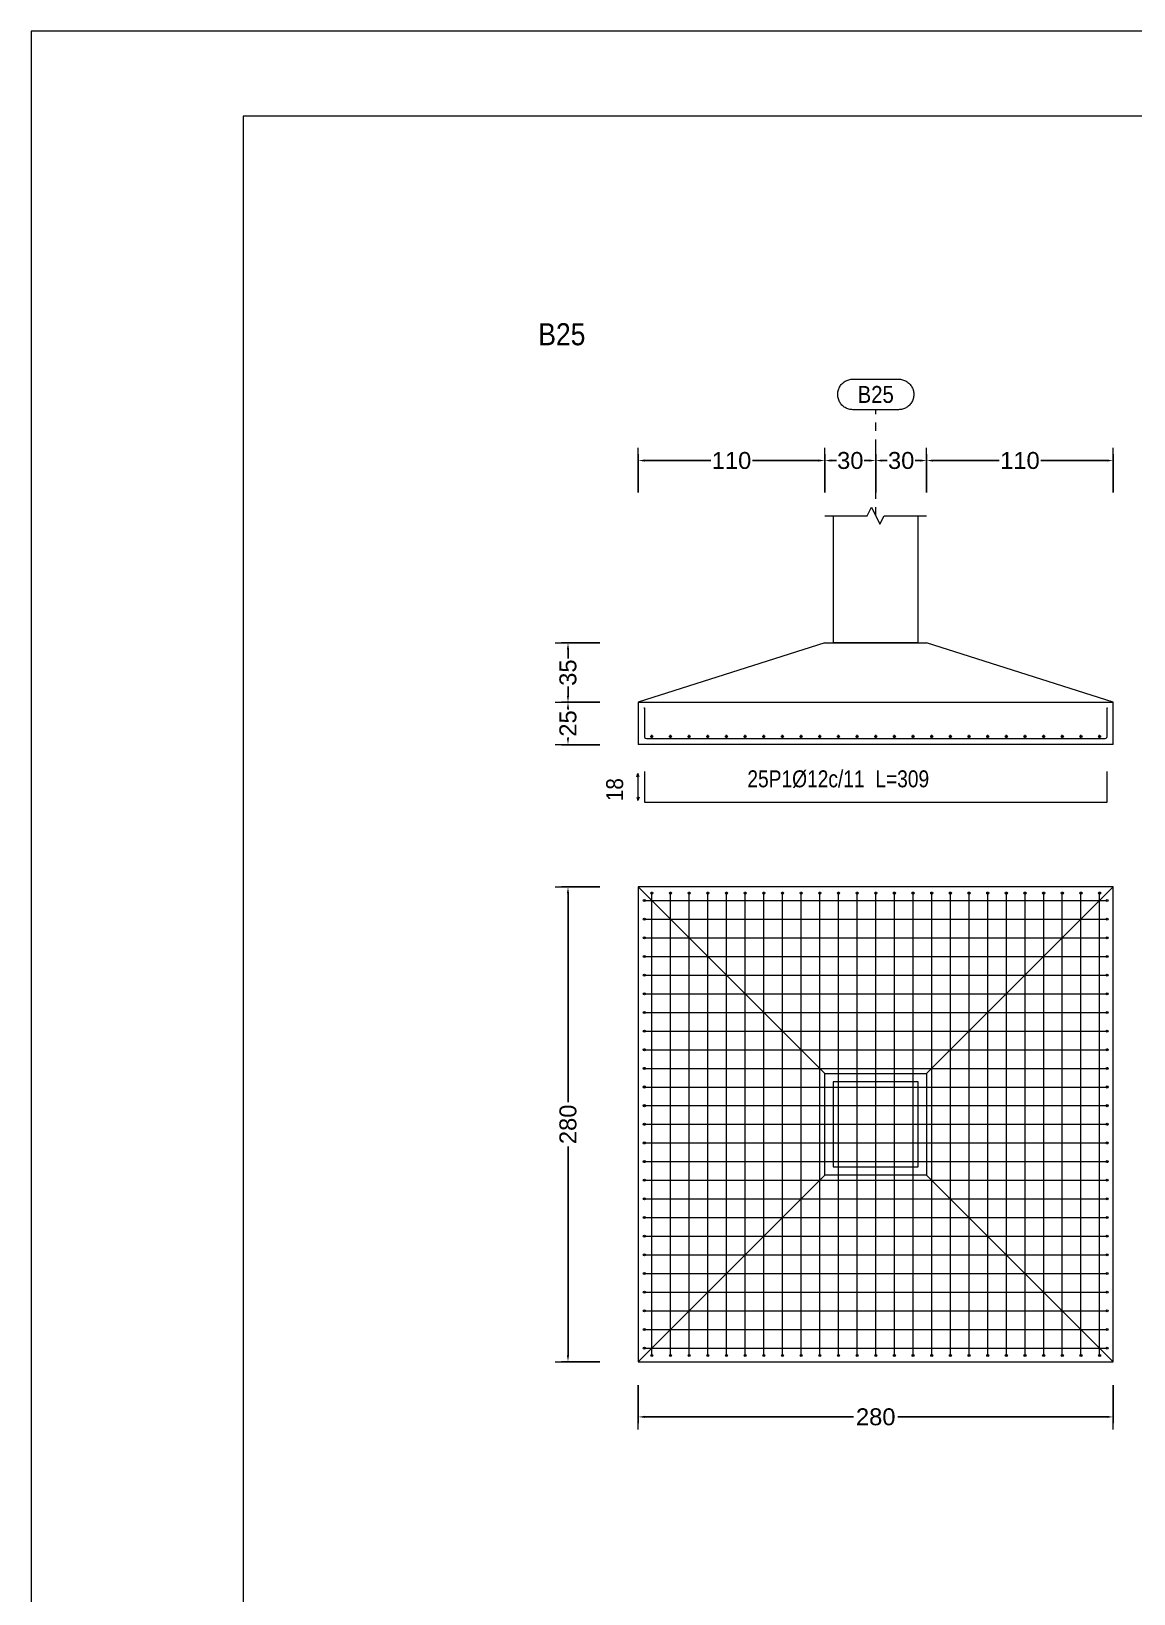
# Model space of a CAD drawing. Header units: millimetres. Extents: x 0 to 147, y 0 to 144.
# Drawn here: x 88.09 to 101.09, y 73.16 to 91.58 of the extents above; entities that cross this region are included whole.
import ezdxf
from ezdxf.enums import TextEntityAlignment as Align

# ---------------------------------------------------------------- set-up
doc = ezdxf.new("R2010")
doc.units = ezdxf.units.MM
doc.linetypes.add('CYPE_PUNTO', pattern=[0.075, 0, -0.075])
for name, color, linetype, lineweight in [('CIM_COTAS', 2, 'Continuous', 0), ('CIM_DIB_ARMADOS', 4, 'Continuous', 0), ('CIM_GEOMETRIA', 2, 'Continuous', 0), ('CIM_REFEREN', 2, 'Continuous', 0), ('CIM_TXT_ARMADOS', 3, 'Continuous', 0), ('RECUAD_LIMITES', 2, 'Continuous', 0), ('RECUAD_MARCO', 1, 'Continuous', 20)]:
    doc.layers.add(name, color=color, linetype=linetype, lineweight=lineweight)
doc.styles.add('CYPETXT_0.3_romans', font='arial.ttf', dxfattribs={"height": 0.2})
doc.styles.add('CYPETXT_romans', font='arial.ttf', dxfattribs={"height": 0.2})
doc.dimstyles.new('cype_arrow', dxfattribs={"dimtxt": 0.18, "dimasz": 0.075, "dimexe": 0.075, "dimexo": 0.075, "dimgap": 0, "dimtad": 0, "dimdec": 4, "dimzin": 0, "dimdsep": 46, "dimtxsty": 'CYPETXT_0.3_romans', "dimcen": 0.09, "dimadec": 0, "dimazin": 0, "dimtfac": 1, "dimtdec": 4, "dimtofl": 0, "dimtmove": 2, "dimatfit": 3, "dimfxl": 1, "dimtolj": 1, "dimtzin": 0, "dimarcsym": 0})

# ---------------------------------------------------------------- blocks, each defined once
blk = doc.blocks.new('*D213')
at = {"layer": 'CIM_COTAS', "color": 0, "lineweight": -2, "transparency": 16777216}
for p, q in [((95.251, 86.146), (95.251, 86.596)), ((95.326, 86.521), (96.105, 86.521)), ((97.376, 86.521), (96.597, 86.521)), ((97.451, 86.146), (97.451, 86.596))]:
    blk.add_line(p, q, dxfattribs=at)
at = {"layer": 'CIM_COTAS', "color": 0, "transparency": 16777216}
for points in [[(95.326, 86.534), (95.326, 86.509), (95.251, 86.521)], [(97.376, 86.534), (97.376, 86.509), (97.451, 86.521)]]:
    blk.add_solid(points, dxfattribs=at)
at = {"layer": 'Defpoints', "color": 0, "transparency": 16777216}
for p in [(97.451, 86.521), (95.251, 86.071), (97.451, 86.071)]:
    blk.add_point(p, dxfattribs=at)
at = {"layer": 'CIM_COTAS', "color": 0, "transparency": 16777216, "insert": (96.351, 86.521), "char_height": 0.2, "attachment_point": 5, "style": 'CYPETXT_0.3_romans'}
blk.add_mtext('\\A1;110', dxfattribs=at)
blk = doc.blocks.new('*D214')
at = {"layer": 'CIM_COTAS', "color": 0, "lineweight": -2, "transparency": 16777216}
for p, q in [((97.451, 86.146), (97.451, 86.596)), ((97.526, 86.521), (97.587, 86.521)), ((97.976, 86.521), (97.915, 86.521)), ((98.051, 86.146), (98.051, 86.596))]:
    blk.add_line(p, q, dxfattribs=at)
at = {"layer": 'CIM_COTAS', "color": 0, "transparency": 16777216}
for points in [[(97.526, 86.534), (97.526, 86.509), (97.451, 86.521)], [(97.976, 86.534), (97.976, 86.509), (98.051, 86.521)]]:
    blk.add_solid(points, dxfattribs=at)
at = {"layer": 'Defpoints', "color": 0, "transparency": 16777216}
for p in [(98.051, 86.521), (97.451, 86.071), (98.051, 86.071)]:
    blk.add_point(p, dxfattribs=at)
at = {"layer": 'CIM_COTAS', "color": 0, "transparency": 16777216, "insert": (97.751, 86.521), "char_height": 0.2, "attachment_point": 5, "style": 'CYPETXT_0.3_romans'}
blk.add_mtext('\\A1;30', dxfattribs=at)
blk = doc.blocks.new('*D215')
at = {"layer": 'CIM_COTAS', "color": 0, "lineweight": -2, "transparency": 16777216}
for p, q in [((98.051, 86.146), (98.051, 86.596)), ((98.126, 86.521), (98.187, 86.521)), ((98.576, 86.521), (98.515, 86.521)), ((98.651, 86.146), (98.651, 86.596))]:
    blk.add_line(p, q, dxfattribs=at)
at = {"layer": 'CIM_COTAS', "color": 0, "transparency": 16777216}
for points in [[(98.126, 86.534), (98.126, 86.509), (98.051, 86.521)], [(98.576, 86.534), (98.576, 86.509), (98.651, 86.521)]]:
    blk.add_solid(points, dxfattribs=at)
at = {"layer": 'Defpoints', "color": 0, "transparency": 16777216}
for p in [(98.651, 86.521), (98.051, 86.071), (98.651, 86.071)]:
    blk.add_point(p, dxfattribs=at)
at = {"layer": 'CIM_COTAS', "color": 0, "transparency": 16777216, "insert": (98.351, 86.521), "char_height": 0.2, "attachment_point": 5, "style": 'CYPETXT_0.3_romans'}
blk.add_mtext('\\A1;30', dxfattribs=at)
blk = doc.blocks.new('*D216')
at = {"layer": 'CIM_COTAS', "color": 0, "lineweight": -2, "transparency": 16777216}
for p, q in [((98.651, 86.146), (98.651, 86.596)), ((98.726, 86.521), (99.505, 86.521)), ((100.776, 86.521), (99.997, 86.521)), ((100.851, 86.146), (100.851, 86.596))]:
    blk.add_line(p, q, dxfattribs=at)
at = {"layer": 'CIM_COTAS', "color": 0, "transparency": 16777216}
for points in [[(98.726, 86.534), (98.726, 86.509), (98.651, 86.521)], [(100.776, 86.534), (100.776, 86.509), (100.851, 86.521)]]:
    blk.add_solid(points, dxfattribs=at)
at = {"layer": 'Defpoints', "color": 0, "transparency": 16777216}
for p in [(100.851, 86.521), (98.651, 86.071), (100.851, 86.071)]:
    blk.add_point(p, dxfattribs=at)
at = {"layer": 'CIM_COTAS', "color": 0, "transparency": 16777216, "insert": (99.751, 86.521), "char_height": 0.2, "attachment_point": 5, "style": 'CYPETXT_0.3_romans'}
blk.add_mtext('\\A1;110', dxfattribs=at)
blk = doc.blocks.new('*D217')
at = {"layer": 'CIM_COTAS', "color": 0, "lineweight": -2, "transparency": 16777216}
for p, q in [((94.798, 83.67), (94.348, 83.67)), ((94.423, 83.595), (94.423, 83.586)), ((94.798, 83.17), (94.348, 83.17)), ((94.423, 83.245), (94.423, 83.254))]:
    blk.add_line(p, q, dxfattribs=at)
at = {"layer": 'CIM_COTAS', "color": 0, "transparency": 16777216}
for points in [[(94.41, 83.595), (94.435, 83.595), (94.423, 83.67)], [(94.41, 83.245), (94.435, 83.245), (94.423, 83.17)]]:
    blk.add_solid(points, dxfattribs=at)
at = {"layer": 'Defpoints', "color": 0, "transparency": 16777216}
for p in [(94.423, 83.67), (94.873, 83.67), (94.873, 83.17)]:
    blk.add_point(p, dxfattribs=at)
at = {"layer": 'CIM_COTAS', "color": 0, "transparency": 16777216, "insert": (94.423, 83.42), "char_height": 0.2, "attachment_point": 5, "rotation": 90, "style": 'CYPETXT_0.3_romans'}
blk.add_mtext('\\A1;25', dxfattribs=at)
blk = doc.blocks.new('*D218')
at = {"layer": 'CIM_COTAS', "color": 0, "lineweight": -2, "transparency": 16777216}
for p, q in [((94.798, 84.37), (94.348, 84.37)), ((94.423, 84.295), (94.423, 84.185)), ((94.423, 83.745), (94.423, 83.856)), ((94.798, 83.67), (94.348, 83.67))]:
    blk.add_line(p, q, dxfattribs=at)
at = {"layer": 'CIM_COTAS', "color": 0, "transparency": 16777216}
for points in [[(94.41, 84.295), (94.435, 84.295), (94.423, 84.37)], [(94.41, 83.745), (94.435, 83.745), (94.423, 83.67)]]:
    blk.add_solid(points, dxfattribs=at)
at = {"layer": 'Defpoints', "color": 0, "transparency": 16777216}
for p in [(94.423, 84.37), (94.873, 84.37), (94.873, 83.67)]:
    blk.add_point(p, dxfattribs=at)
at = {"layer": 'CIM_COTAS', "color": 0, "transparency": 16777216, "insert": (94.423, 84.02), "char_height": 0.2, "attachment_point": 5, "rotation": 90, "style": 'CYPETXT_0.3_romans'}
blk.add_mtext('\\A1;35', dxfattribs=at)
blk = doc.blocks.new('*D224')
at = {"layer": 'CIM_COTAS', "color": 0, "lineweight": -2, "transparency": 16777216}
for p, q in [((95.251, 75.616), (95.251, 75.166)), ((100.851, 75.616), (100.851, 75.166)), ((95.326, 75.241), (97.789, 75.241)), ((100.776, 75.241), (98.313, 75.241))]:
    blk.add_line(p, q, dxfattribs=at)
at = {"layer": 'CIM_COTAS', "color": 0, "transparency": 16777216}
for points in [[(95.326, 75.254), (95.326, 75.229), (95.251, 75.241)], [(100.776, 75.254), (100.776, 75.229), (100.851, 75.241)]]:
    blk.add_solid(points, dxfattribs=at)
at = {"layer": 'Defpoints', "color": 0, "transparency": 16777216}
for p in [(95.251, 75.691), (100.851, 75.691), (100.851, 75.241)]:
    blk.add_point(p, dxfattribs=at)
at = {"layer": 'CIM_COTAS', "color": 0, "transparency": 16777216, "insert": (98.051, 75.241), "char_height": 0.2, "attachment_point": 5, "style": 'CYPETXT_0.3_romans'}
blk.add_mtext('\\A1;280', dxfattribs=at)
blk = doc.blocks.new('*D225')
at = {"layer": 'CIM_COTAS', "color": 0, "lineweight": -2, "transparency": 16777216}
for p, q in [((94.798, 81.492), (94.348, 81.492)), ((94.423, 81.417), (94.423, 78.954)), ((94.423, 75.967), (94.423, 78.43)), ((94.798, 75.892), (94.348, 75.892))]:
    blk.add_line(p, q, dxfattribs=at)
at = {"layer": 'CIM_COTAS', "color": 0, "transparency": 16777216}
for points in [[(94.41, 81.417), (94.435, 81.417), (94.423, 81.492)], [(94.41, 75.967), (94.435, 75.967), (94.423, 75.892)]]:
    blk.add_solid(points, dxfattribs=at)
at = {"layer": 'Defpoints', "color": 0, "transparency": 16777216}
for p in [(94.423, 81.492), (94.873, 81.492), (94.873, 75.892)]:
    blk.add_point(p, dxfattribs=at)
at = {"layer": 'CIM_COTAS', "color": 0, "transparency": 16777216, "insert": (94.423, 78.692), "char_height": 0.2, "attachment_point": 5, "rotation": 90, "style": 'CYPETXT_0.3_romans'}
blk.add_mtext('\\A1;280', dxfattribs=at)

msp = doc.modelspace()

# ---------------------------------------------------------------- hatches: boundary and pattern name
at = {"layer": 'CIM_DIB_ARMADOS'}
h = msp.add_hatch(color=256, dxfattribs=at)
edge = h.paths.add_edge_path(flags=0)
edge.add_arc((95.32294, 83.60226), 0.0016, 0, 360)
h = msp.add_hatch(color=256, dxfattribs=at)
edge = h.paths.add_edge_path(flags=0)
edge.add_arc((100.77894, 83.60226), 0.0016, 0, 360)
h = msp.add_hatch(color=256, dxfattribs=at)
edge = h.paths.add_edge_path(flags=0)
edge.add_arc((95.32294, 81.33226), 0.0016, 0, 360)
h = msp.add_hatch(color=256, dxfattribs=at)
edge = h.paths.add_edge_path(flags=0)
edge.add_arc((95.41094, 81.42026), 0.0016, 0, 360)
h = msp.add_hatch(color=256, dxfattribs=at)
edge = h.paths.add_edge_path(flags=0)
edge.add_arc((95.63094, 81.42026), 0.0016, 0, 360)
h = msp.add_hatch(color=256, dxfattribs=at)
edge = h.paths.add_edge_path(flags=0)
edge.add_arc((95.85094, 81.42026), 0.0016, 0, 360)
h = msp.add_hatch(color=256, dxfattribs=at)
edge = h.paths.add_edge_path(flags=0)
edge.add_arc((96.07094, 81.42026), 0.0016, 0, 360)
h = msp.add_hatch(color=256, dxfattribs=at)
edge = h.paths.add_edge_path(flags=0)
edge.add_arc((96.29094, 81.42026), 0.0016, 0, 360)
h = msp.add_hatch(color=256, dxfattribs=at)
edge = h.paths.add_edge_path(flags=0)
edge.add_arc((96.51094, 81.42026), 0.0016, 0, 360)
h = msp.add_hatch(color=256, dxfattribs=at)
edge = h.paths.add_edge_path(flags=0)
edge.add_arc((96.73094, 81.42026), 0.0016, 0, 360)
h = msp.add_hatch(color=256, dxfattribs=at)
edge = h.paths.add_edge_path(flags=0)
edge.add_arc((96.95094, 81.42026), 0.0016, 0, 360)
h = msp.add_hatch(color=256, dxfattribs=at)
edge = h.paths.add_edge_path(flags=0)
edge.add_arc((97.17094, 81.42026), 0.0016, 0, 360)
h = msp.add_hatch(color=256, dxfattribs=at)
edge = h.paths.add_edge_path(flags=0)
edge.add_arc((97.39094, 81.42026), 0.0016, 0, 360)
h = msp.add_hatch(color=256, dxfattribs=at)
edge = h.paths.add_edge_path(flags=0)
edge.add_arc((97.61094, 81.42026), 0.0016, 0, 360)
h = msp.add_hatch(color=256, dxfattribs=at)
edge = h.paths.add_edge_path(flags=0)
edge.add_arc((97.83094, 81.42026), 0.0016, 0, 360)
h = msp.add_hatch(color=256, dxfattribs=at)
edge = h.paths.add_edge_path(flags=0)
edge.add_arc((98.05094, 81.42026), 0.0016, 0, 360)
h = msp.add_hatch(color=256, dxfattribs=at)
edge = h.paths.add_edge_path(flags=0)
edge.add_arc((98.27094, 81.42026), 0.0016, 0, 360)
h = msp.add_hatch(color=256, dxfattribs=at)
edge = h.paths.add_edge_path(flags=0)
edge.add_arc((98.49094, 81.42026), 0.0016, 0, 360)
h = msp.add_hatch(color=256, dxfattribs=at)
edge = h.paths.add_edge_path(flags=0)
edge.add_arc((98.71094, 81.42026), 0.0016, 0, 360)
h = msp.add_hatch(color=256, dxfattribs=at)
edge = h.paths.add_edge_path(flags=0)
edge.add_arc((98.93094, 81.42026), 0.0016, 0, 360)
h = msp.add_hatch(color=256, dxfattribs=at)
edge = h.paths.add_edge_path(flags=0)
edge.add_arc((99.15094, 81.42026), 0.0016, 0, 360)
h = msp.add_hatch(color=256, dxfattribs=at)
edge = h.paths.add_edge_path(flags=0)
edge.add_arc((99.37094, 81.42026), 0.0016, 0, 360)
h = msp.add_hatch(color=256, dxfattribs=at)
edge = h.paths.add_edge_path(flags=0)
edge.add_arc((99.59094, 81.42026), 0.0016, 0, 360)
h = msp.add_hatch(color=256, dxfattribs=at)
edge = h.paths.add_edge_path(flags=0)
edge.add_arc((99.81094, 81.42026), 0.0016, 0, 360)
h = msp.add_hatch(color=256, dxfattribs=at)
edge = h.paths.add_edge_path(flags=0)
edge.add_arc((100.03094, 81.42026), 0.0016, 0, 360)
h = msp.add_hatch(color=256, dxfattribs=at)
edge = h.paths.add_edge_path(flags=0)
edge.add_arc((100.25094, 81.42026), 0.0016, 0, 360)
h = msp.add_hatch(color=256, dxfattribs=at)
edge = h.paths.add_edge_path(flags=0)
edge.add_arc((100.47094, 81.42026), 0.0016, 0, 360)
h = msp.add_hatch(color=256, dxfattribs=at)
edge = h.paths.add_edge_path(flags=0)
edge.add_arc((100.69094, 81.42026), 0.0016, 0, 360)
h = msp.add_hatch(color=256, dxfattribs=at)
edge = h.paths.add_edge_path(flags=0)
edge.add_arc((100.77894, 81.33226), 0.0016, 0, 360)
h = msp.add_hatch(color=256, dxfattribs=at)
edge = h.paths.add_edge_path(flags=0)
edge.add_arc((95.32294, 81.11226), 0.0016, 0, 360)
h = msp.add_hatch(color=256, dxfattribs=at)
edge = h.paths.add_edge_path(flags=0)
edge.add_arc((100.77894, 81.11226), 0.0016, 0, 360)
h = msp.add_hatch(color=256, dxfattribs=at)
edge = h.paths.add_edge_path(flags=0)
edge.add_arc((95.32294, 80.89226), 0.0016, 0, 360)
h = msp.add_hatch(color=256, dxfattribs=at)
edge = h.paths.add_edge_path(flags=0)
edge.add_arc((100.77894, 80.89226), 0.0016, 0, 360)
h = msp.add_hatch(color=256, dxfattribs=at)
edge = h.paths.add_edge_path(flags=0)
edge.add_arc((95.32294, 80.67226), 0.0016, 0, 360)
h = msp.add_hatch(color=256, dxfattribs=at)
edge = h.paths.add_edge_path(flags=0)
edge.add_arc((100.77894, 80.67226), 0.0016, 0, 360)
h = msp.add_hatch(color=256, dxfattribs=at)
edge = h.paths.add_edge_path(flags=0)
edge.add_arc((95.32294, 80.45226), 0.0016, 0, 360)
h = msp.add_hatch(color=256, dxfattribs=at)
edge = h.paths.add_edge_path(flags=0)
edge.add_arc((100.77894, 80.45226), 0.0016, 0, 360)
h = msp.add_hatch(color=256, dxfattribs=at)
edge = h.paths.add_edge_path(flags=0)
edge.add_arc((95.32294, 80.23226), 0.0016, 0, 360)
h = msp.add_hatch(color=256, dxfattribs=at)
edge = h.paths.add_edge_path(flags=0)
edge.add_arc((100.77894, 80.23226), 0.0016, 0, 360)
h = msp.add_hatch(color=256, dxfattribs=at)
edge = h.paths.add_edge_path(flags=0)
edge.add_arc((95.32294, 80.01226), 0.0016, 0, 360)
h = msp.add_hatch(color=256, dxfattribs=at)
edge = h.paths.add_edge_path(flags=0)
edge.add_arc((100.77894, 80.01226), 0.0016, 0, 360)
h = msp.add_hatch(color=256, dxfattribs=at)
edge = h.paths.add_edge_path(flags=0)
edge.add_arc((95.32294, 79.79226), 0.0016, 0, 360)
h = msp.add_hatch(color=256, dxfattribs=at)
edge = h.paths.add_edge_path(flags=0)
edge.add_arc((100.77894, 79.79226), 0.0016, 0, 360)
h = msp.add_hatch(color=256, dxfattribs=at)
edge = h.paths.add_edge_path(flags=0)
edge.add_arc((95.32294, 79.57226), 0.0016, 0, 360)
h = msp.add_hatch(color=256, dxfattribs=at)
edge = h.paths.add_edge_path(flags=0)
edge.add_arc((100.77894, 79.57226), 0.0016, 0, 360)
h = msp.add_hatch(color=256, dxfattribs=at)
edge = h.paths.add_edge_path(flags=0)
edge.add_arc((95.32294, 79.35226), 0.0016, 0, 360)
h = msp.add_hatch(color=256, dxfattribs=at)
edge = h.paths.add_edge_path(flags=0)
edge.add_arc((100.77894, 79.35226), 0.0016, 0, 360)
h = msp.add_hatch(color=256, dxfattribs=at)
edge = h.paths.add_edge_path(flags=0)
edge.add_arc((95.32294, 79.13226), 0.0016, 0, 360)
h = msp.add_hatch(color=256, dxfattribs=at)
edge = h.paths.add_edge_path(flags=0)
edge.add_arc((100.77894, 79.13226), 0.0016, 0, 360)
h = msp.add_hatch(color=256, dxfattribs=at)
edge = h.paths.add_edge_path(flags=0)
edge.add_arc((95.32294, 78.91226), 0.0016, 0, 360)
h = msp.add_hatch(color=256, dxfattribs=at)
edge = h.paths.add_edge_path(flags=0)
edge.add_arc((100.77894, 78.91226), 0.0016, 0, 360)
h = msp.add_hatch(color=256, dxfattribs=at)
edge = h.paths.add_edge_path(flags=0)
edge.add_arc((95.32294, 78.69226), 0.0016, 0, 360)
h = msp.add_hatch(color=256, dxfattribs=at)
edge = h.paths.add_edge_path(flags=0)
edge.add_arc((100.77894, 78.69226), 0.0016, 0, 360)
h = msp.add_hatch(color=256, dxfattribs=at)
edge = h.paths.add_edge_path(flags=0)
edge.add_arc((95.32294, 78.47226), 0.0016, 0, 360)
h = msp.add_hatch(color=256, dxfattribs=at)
edge = h.paths.add_edge_path(flags=0)
edge.add_arc((100.77894, 78.47226), 0.0016, 0, 360)
h = msp.add_hatch(color=256, dxfattribs=at)
edge = h.paths.add_edge_path(flags=0)
edge.add_arc((95.32294, 78.25226), 0.0016, 0, 360)
h = msp.add_hatch(color=256, dxfattribs=at)
edge = h.paths.add_edge_path(flags=0)
edge.add_arc((100.77894, 78.25226), 0.0016, 0, 360)
h = msp.add_hatch(color=256, dxfattribs=at)
edge = h.paths.add_edge_path(flags=0)
edge.add_arc((95.32294, 78.03226), 0.0016, 0, 360)
h = msp.add_hatch(color=256, dxfattribs=at)
edge = h.paths.add_edge_path(flags=0)
edge.add_arc((100.77894, 78.03226), 0.0016, 0, 360)
h = msp.add_hatch(color=256, dxfattribs=at)
edge = h.paths.add_edge_path(flags=0)
edge.add_arc((95.32294, 77.81226), 0.0016, 0, 360)
h = msp.add_hatch(color=256, dxfattribs=at)
edge = h.paths.add_edge_path(flags=0)
edge.add_arc((100.77894, 77.81226), 0.0016, 0, 360)
h = msp.add_hatch(color=256, dxfattribs=at)
edge = h.paths.add_edge_path(flags=0)
edge.add_arc((95.32294, 77.59226), 0.0016, 0, 360)
h = msp.add_hatch(color=256, dxfattribs=at)
edge = h.paths.add_edge_path(flags=0)
edge.add_arc((100.77894, 77.59226), 0.0016, 0, 360)
h = msp.add_hatch(color=256, dxfattribs=at)
edge = h.paths.add_edge_path(flags=0)
edge.add_arc((95.32294, 77.37226), 0.0016, 0, 360)
h = msp.add_hatch(color=256, dxfattribs=at)
edge = h.paths.add_edge_path(flags=0)
edge.add_arc((100.77894, 77.37226), 0.0016, 0, 360)
h = msp.add_hatch(color=256, dxfattribs=at)
edge = h.paths.add_edge_path(flags=0)
edge.add_arc((95.32294, 77.15226), 0.0016, 0, 360)
h = msp.add_hatch(color=256, dxfattribs=at)
edge = h.paths.add_edge_path(flags=0)
edge.add_arc((100.77894, 77.15226), 0.0016, 0, 360)
h = msp.add_hatch(color=256, dxfattribs=at)
edge = h.paths.add_edge_path(flags=0)
edge.add_arc((95.32294, 76.93226), 0.0016, 0, 360)
h = msp.add_hatch(color=256, dxfattribs=at)
edge = h.paths.add_edge_path(flags=0)
edge.add_arc((100.77894, 76.93226), 0.0016, 0, 360)
h = msp.add_hatch(color=256, dxfattribs=at)
edge = h.paths.add_edge_path(flags=0)
edge.add_arc((95.32294, 76.71226), 0.0016, 0, 360)
h = msp.add_hatch(color=256, dxfattribs=at)
edge = h.paths.add_edge_path(flags=0)
edge.add_arc((100.77894, 76.71226), 0.0016, 0, 360)
h = msp.add_hatch(color=256, dxfattribs=at)
edge = h.paths.add_edge_path(flags=0)
edge.add_arc((95.32294, 76.49226), 0.0016, 0, 360)
h = msp.add_hatch(color=256, dxfattribs=at)
edge = h.paths.add_edge_path(flags=0)
edge.add_arc((100.77894, 76.49226), 0.0016, 0, 360)
h = msp.add_hatch(color=256, dxfattribs=at)
edge = h.paths.add_edge_path(flags=0)
edge.add_arc((95.32294, 76.27226), 0.0016, 0, 360)
h = msp.add_hatch(color=256, dxfattribs=at)
edge = h.paths.add_edge_path(flags=0)
edge.add_arc((100.77894, 76.27226), 0.0016, 0, 360)
h = msp.add_hatch(color=256, dxfattribs=at)
edge = h.paths.add_edge_path(flags=0)
edge.add_arc((95.32294, 76.05226), 0.0016, 0, 360)
h = msp.add_hatch(color=256, dxfattribs=at)
edge = h.paths.add_edge_path(flags=0)
edge.add_arc((95.41094, 75.96426), 0.0016, 0, 360)
h = msp.add_hatch(color=256, dxfattribs=at)
edge = h.paths.add_edge_path(flags=0)
edge.add_arc((95.63094, 75.96426), 0.0016, 0, 360)
h = msp.add_hatch(color=256, dxfattribs=at)
edge = h.paths.add_edge_path(flags=0)
edge.add_arc((95.85094, 75.96426), 0.0016, 0, 360)
h = msp.add_hatch(color=256, dxfattribs=at)
edge = h.paths.add_edge_path(flags=0)
edge.add_arc((96.07094, 75.96426), 0.0016, 0, 360)
h = msp.add_hatch(color=256, dxfattribs=at)
edge = h.paths.add_edge_path(flags=0)
edge.add_arc((96.29094, 75.96426), 0.0016, 0, 360)
h = msp.add_hatch(color=256, dxfattribs=at)
edge = h.paths.add_edge_path(flags=0)
edge.add_arc((96.51094, 75.96426), 0.0016, 0, 360)
h = msp.add_hatch(color=256, dxfattribs=at)
edge = h.paths.add_edge_path(flags=0)
edge.add_arc((96.73094, 75.96426), 0.0016, 0, 360)
h = msp.add_hatch(color=256, dxfattribs=at)
edge = h.paths.add_edge_path(flags=0)
edge.add_arc((96.95094, 75.96426), 0.0016, 0, 360)
h = msp.add_hatch(color=256, dxfattribs=at)
edge = h.paths.add_edge_path(flags=0)
edge.add_arc((97.17094, 75.96426), 0.0016, 0, 360)
h = msp.add_hatch(color=256, dxfattribs=at)
edge = h.paths.add_edge_path(flags=0)
edge.add_arc((97.39094, 75.96426), 0.0016, 0, 360)
h = msp.add_hatch(color=256, dxfattribs=at)
edge = h.paths.add_edge_path(flags=0)
edge.add_arc((97.61094, 75.96426), 0.0016, 0, 360)
h = msp.add_hatch(color=256, dxfattribs=at)
edge = h.paths.add_edge_path(flags=0)
edge.add_arc((97.83094, 75.96426), 0.0016, 0, 360)
h = msp.add_hatch(color=256, dxfattribs=at)
edge = h.paths.add_edge_path(flags=0)
edge.add_arc((98.05094, 75.96426), 0.0016, 0, 360)
h = msp.add_hatch(color=256, dxfattribs=at)
edge = h.paths.add_edge_path(flags=0)
edge.add_arc((98.27094, 75.96426), 0.0016, 0, 360)
h = msp.add_hatch(color=256, dxfattribs=at)
edge = h.paths.add_edge_path(flags=0)
edge.add_arc((98.49094, 75.96426), 0.0016, 0, 360)
h = msp.add_hatch(color=256, dxfattribs=at)
edge = h.paths.add_edge_path(flags=0)
edge.add_arc((98.71094, 75.96426), 0.0016, 0, 360)
h = msp.add_hatch(color=256, dxfattribs=at)
edge = h.paths.add_edge_path(flags=0)
edge.add_arc((98.93094, 75.96426), 0.0016, 0, 360)
h = msp.add_hatch(color=256, dxfattribs=at)
edge = h.paths.add_edge_path(flags=0)
edge.add_arc((99.15094, 75.96426), 0.0016, 0, 360)
h = msp.add_hatch(color=256, dxfattribs=at)
edge = h.paths.add_edge_path(flags=0)
edge.add_arc((99.37094, 75.96426), 0.0016, 0, 360)
h = msp.add_hatch(color=256, dxfattribs=at)
edge = h.paths.add_edge_path(flags=0)
edge.add_arc((99.59094, 75.96426), 0.0016, 0, 360)
h = msp.add_hatch(color=256, dxfattribs=at)
edge = h.paths.add_edge_path(flags=0)
edge.add_arc((99.81094, 75.96426), 0.0016, 0, 360)
h = msp.add_hatch(color=256, dxfattribs=at)
edge = h.paths.add_edge_path(flags=0)
edge.add_arc((100.03094, 75.96426), 0.0016, 0, 360)
h = msp.add_hatch(color=256, dxfattribs=at)
edge = h.paths.add_edge_path(flags=0)
edge.add_arc((100.25094, 75.96426), 0.0016, 0, 360)
h = msp.add_hatch(color=256, dxfattribs=at)
edge = h.paths.add_edge_path(flags=0)
edge.add_arc((100.47094, 75.96426), 0.0016, 0, 360)
h = msp.add_hatch(color=256, dxfattribs=at)
edge = h.paths.add_edge_path(flags=0)
edge.add_arc((100.69094, 75.96426), 0.0016, 0, 360)
h = msp.add_hatch(color=256, dxfattribs=at)
edge = h.paths.add_edge_path(flags=0)
edge.add_arc((100.77894, 76.05226), 0.0016, 0, 360)

# ---------------------------------------------------------------- linework, layer by layer
at = {"layer": 'CIM_COTAS', "linetype": 'CYPE_PUNTO'}
msp.add_line((98.05094, 85.87026), (98.05094, 87.12126), dxfattribs=at)
at = {"layer": 'CIM_COTAS'}
for p, q in [((95.25094, 86.37126), (95.25094, 86.67126)), ((97.45094, 86.37126), (97.45094, 86.67126)), ((97.45094, 86.37126), (97.45094, 86.67126)), ((98.05094, 86.37126), (98.05094, 86.67126)), ((98.05094, 86.37126), (98.05094, 86.67126)), ((98.65094, 86.37126), (98.65094, 86.67126)), ((98.65094, 86.37126), (98.65094, 86.67126)), ((100.85094, 86.37126), (100.85094, 86.67126)), ((94.27294, 84.37026), (94.57294, 84.37026)), ((94.27294, 83.67026), (94.57294, 83.67026)), ((94.27294, 83.67026), (94.57294, 83.67026)), ((94.27294, 83.17026), (94.57294, 83.17026)), ((94.27294, 81.49226), (94.57294, 81.49226)), ((94.27294, 75.89226), (94.57294, 75.89226)), ((95.25094, 75.09126), (95.25094, 75.39126)), ((100.85094, 75.09126), (100.85094, 75.39126))]:
    msp.add_line(p, q, dxfattribs=at)
msp.add_lwpolyline([(98.31944, 87.48126), (98.33146, 87.48085), (98.34343, 87.47965), (98.35529, 87.47765), (98.367, 87.47486), (98.37848, 87.4713), (98.38971, 87.46697), (98.40062, 87.46191), (98.41117, 87.45613), (98.42131, 87.44966), (98.43099, 87.44252), (98.44018, 87.43475), (98.44883, 87.42639), (98.4569, 87.41747), (98.46435, 87.40803), (98.47116, 87.39811), (98.47729, 87.38776), (98.48272, 87.37702), (98.48741, 87.36595), (98.49136, 87.35459), (98.49454, 87.34298), (98.49693, 87.3312), (98.49854, 87.31927), (98.49934, 87.30727), (98.49934, 87.29524), (98.49854, 87.28324), (98.49693, 87.27132), (98.49454, 87.25953), (98.49136, 87.24793), (98.48741, 87.23656), (98.48272, 87.22549), (98.47729, 87.21475), (98.47116, 87.2044), (98.46435, 87.19448), (98.4569, 87.18504), (98.44883, 87.17612), (98.44018, 87.16776), (98.43099, 87.15999), (98.42131, 87.15286), (98.41117, 87.14638), (98.40062, 87.1406), (98.38971, 87.13554), (98.37848, 87.13122), (98.367, 87.12765), (98.35529, 87.12486), (98.34343, 87.12286), (98.33146, 87.12166), (98.31944, 87.12126), (97.78244, 87.12126), (97.77042, 87.12166), (97.75845, 87.12286), (97.74659, 87.12486), (97.73488, 87.12765), (97.7234, 87.13122), (97.71217, 87.13554), (97.70126, 87.1406), (97.69071, 87.14638), (97.68057, 87.15286), (97.67089, 87.15999), (97.6617, 87.16776), (97.65305, 87.17612), (97.64498, 87.18504), (97.63753, 87.19448), (97.63072, 87.2044), (97.62459, 87.21475), (97.61916, 87.22549), (97.61447, 87.23656), (97.61052, 87.24793), (97.60734, 87.25953), (97.60495, 87.27132), (97.60334, 87.28324), (97.60254, 87.29524), (97.60254, 87.30727), (97.60334, 87.31927), (97.60495, 87.3312), (97.60734, 87.34298), (97.61052, 87.35459), (97.61447, 87.36595), (97.61916, 87.37702), (97.62459, 87.38776), (97.63072, 87.39811), (97.63753, 87.40803), (97.64498, 87.41747), (97.65305, 87.42639), (97.6617, 87.43475), (97.67089, 87.44252), (97.68057, 87.44966), (97.69071, 87.45613), (97.70126, 87.46191), (97.71217, 87.46697), (97.7234, 87.4713), (97.73488, 87.47486), (97.74659, 87.47765), (97.75845, 87.47965), (97.77042, 87.48085), (97.78244, 87.48126), (98.31944, 87.48126)], close=True, dxfattribs=at)
at = {"layer": 'CIM_DIB_ARMADOS'}
for p, q in [((95.39294, 83.26626), (95.42894, 83.26626)), ((95.41094, 83.24826), (95.41094, 83.28426)), ((95.61294, 83.26626), (95.64894, 83.26626)), ((95.63094, 83.24826), (95.63094, 83.28426)), ((95.83294, 83.26626), (95.86894, 83.26626)), ((95.85094, 83.24826), (95.85094, 83.28426)), ((96.05294, 83.26626), (96.08894, 83.26626)), ((96.07094, 83.24826), (96.07094, 83.28426)), ((96.27294, 83.26626), (96.30894, 83.26626)), ((96.29094, 83.24826), (96.29094, 83.28426)), ((96.49294, 83.26626), (96.52894, 83.26626)), ((96.51094, 83.24826), (96.51094, 83.28426)), ((96.71294, 83.26626), (96.74894, 83.26626)), ((96.73094, 83.24826), (96.73094, 83.28426)), ((96.93294, 83.26626), (96.96894, 83.26626)), ((96.95094, 83.24826), (96.95094, 83.28426)), ((97.15294, 83.26626), (97.18894, 83.26626)), ((97.17094, 83.24826), (97.17094, 83.28426)), ((97.37294, 83.26626), (97.40894, 83.26626)), ((97.39094, 83.24826), (97.39094, 83.28426)), ((97.59294, 83.26626), (97.62894, 83.26626)), ((97.61094, 83.24826), (97.61094, 83.28426)), ((97.81294, 83.26626), (97.84894, 83.26626)), ((97.83094, 83.24826), (97.83094, 83.28426)), ((98.03294, 83.26626), (98.06894, 83.26626)), ((98.05094, 83.24826), (98.05094, 83.28426)), ((98.25294, 83.26626), (98.28894, 83.26626)), ((98.27094, 83.24826), (98.27094, 83.28426)), ((98.47294, 83.26626), (98.50894, 83.26626)), ((98.49094, 83.24826), (98.49094, 83.28426)), ((98.69294, 83.26626), (98.72894, 83.26626)), ((98.71094, 83.24826), (98.71094, 83.28426)), ((98.91294, 83.26626), (98.94894, 83.26626)), ((98.93094, 83.24826), (98.93094, 83.28426)), ((99.13294, 83.26626), (99.16894, 83.26626)), ((99.15094, 83.24826), (99.15094, 83.28426)), ((99.35294, 83.26626), (99.38894, 83.26626)), ((99.37094, 83.24826), (99.37094, 83.28426)), ((99.57294, 83.26626), (99.60894, 83.26626)), ((99.59094, 83.24826), (99.59094, 83.28426)), ((99.79294, 83.26626), (99.82894, 83.26626)), ((99.81094, 83.24826), (99.81094, 83.28426)), ((100.01294, 83.26626), (100.04894, 83.26626)), ((100.03094, 83.24826), (100.03094, 83.28426)), ((100.23294, 83.26626), (100.26894, 83.26626)), ((100.25094, 83.24826), (100.25094, 83.28426)), ((100.45294, 83.26626), (100.48894, 83.26626)), ((100.47094, 83.24826), (100.47094, 83.28426)), ((100.67294, 83.26626), (100.70894, 83.26626)), ((100.69094, 83.24826), (100.69094, 83.28426))]:
    msp.add_line(p, q, dxfattribs=at)
for points in [[(95.32294, 83.60226), (95.32294, 83.26626), (95.32616, 83.25426), (95.33494, 83.24547), (95.34694, 83.24226), (100.75494, 83.24226), (100.76694, 83.24547), (100.77572, 83.25426), (100.77894, 83.26626), (100.77894, 83.60226)], [(95.32294, 82.85226), (95.32294, 82.49226), (100.77894, 82.49226), (100.77894, 82.85226)], [(95.32294, 81.33226), (95.32616, 81.33226), (95.33494, 81.33226), (95.34694, 81.33226), (100.75494, 81.33226), (100.76694, 81.33226), (100.77572, 81.33226), (100.77894, 81.33226)], [(95.41094, 75.96426), (95.41094, 75.96747), (95.41094, 75.97626), (95.41094, 75.98826), (95.41094, 81.39626), (95.41094, 81.40826), (95.41094, 81.41704), (95.41094, 81.42026)], [(95.63094, 75.96426), (95.63094, 75.96747), (95.63094, 75.97626), (95.63094, 75.98826), (95.63094, 81.39626), (95.63094, 81.40826), (95.63094, 81.41704), (95.63094, 81.42026)], [(95.85094, 75.96426), (95.85094, 75.96747), (95.85094, 75.97626), (95.85094, 75.98826), (95.85094, 81.39626), (95.85094, 81.40826), (95.85094, 81.41704), (95.85094, 81.42026)], [(96.07094, 75.96426), (96.07094, 75.96747), (96.07094, 75.97626), (96.07094, 75.98826), (96.07094, 81.39626), (96.07094, 81.40826), (96.07094, 81.41704), (96.07094, 81.42026)], [(96.29094, 75.96426), (96.29094, 75.96747), (96.29094, 75.97626), (96.29094, 75.98826), (96.29094, 81.39626), (96.29094, 81.40826), (96.29094, 81.41704), (96.29094, 81.42026)], [(96.51094, 75.96426), (96.51094, 75.96747), (96.51094, 75.97626), (96.51094, 75.98826), (96.51094, 81.39626), (96.51094, 81.40826), (96.51094, 81.41704), (96.51094, 81.42026)], [(96.73094, 75.96426), (96.73094, 75.96747), (96.73094, 75.97626), (96.73094, 75.98826), (96.73094, 81.39626), (96.73094, 81.40826), (96.73094, 81.41704), (96.73094, 81.42026)], [(96.95094, 75.96426), (96.95094, 75.96747), (96.95094, 75.97626), (96.95094, 75.98826), (96.95094, 81.39626), (96.95094, 81.40826), (96.95094, 81.41704), (96.95094, 81.42026)], [(97.17094, 75.96426), (97.17094, 75.96747), (97.17094, 75.97626), (97.17094, 75.98826), (97.17094, 81.39626), (97.17094, 81.40826), (97.17094, 81.41704), (97.17094, 81.42026)], [(97.39094, 75.96426), (97.39094, 75.96747), (97.39094, 75.97626), (97.39094, 75.98826), (97.39094, 81.39626), (97.39094, 81.40826), (97.39094, 81.41704), (97.39094, 81.42026)], [(97.61094, 75.96426), (97.61094, 75.96747), (97.61094, 75.97626), (97.61094, 75.98826), (97.61094, 81.39626), (97.61094, 81.40826), (97.61094, 81.41704), (97.61094, 81.42026)], [(97.83094, 75.96426), (97.83094, 75.96747), (97.83094, 75.97626), (97.83094, 75.98826), (97.83094, 81.39626), (97.83094, 81.40826), (97.83094, 81.41704), (97.83094, 81.42026)], [(98.05094, 75.96426), (98.05094, 75.96747), (98.05094, 75.97626), (98.05094, 75.98826), (98.05094, 81.39626), (98.05094, 81.40826), (98.05094, 81.41704), (98.05094, 81.42026)], [(98.27094, 75.96426), (98.27094, 75.96747), (98.27094, 75.97626), (98.27094, 75.98826), (98.27094, 81.39626), (98.27094, 81.40826), (98.27094, 81.41704), (98.27094, 81.42026)], [(98.49094, 75.96426), (98.49094, 75.96747), (98.49094, 75.97626), (98.49094, 75.98826), (98.49094, 81.39626), (98.49094, 81.40826), (98.49094, 81.41704), (98.49094, 81.42026)], [(98.71094, 75.96426), (98.71094, 75.96747), (98.71094, 75.97626), (98.71094, 75.98826), (98.71094, 81.39626), (98.71094, 81.40826), (98.71094, 81.41704), (98.71094, 81.42026)], [(98.93094, 75.96426), (98.93094, 75.96747), (98.93094, 75.97626), (98.93094, 75.98826), (98.93094, 81.39626), (98.93094, 81.40826), (98.93094, 81.41704), (98.93094, 81.42026)], [(99.15094, 75.96426), (99.15094, 75.96747), (99.15094, 75.97626), (99.15094, 75.98826), (99.15094, 81.39626), (99.15094, 81.40826), (99.15094, 81.41704), (99.15094, 81.42026)], [(99.37094, 75.96426), (99.37094, 75.96747), (99.37094, 75.97626), (99.37094, 75.98826), (99.37094, 81.39626), (99.37094, 81.40826), (99.37094, 81.41704), (99.37094, 81.42026)], [(99.59094, 75.96426), (99.59094, 75.96747), (99.59094, 75.97626), (99.59094, 75.98826), (99.59094, 81.39626), (99.59094, 81.40826), (99.59094, 81.41704), (99.59094, 81.42026)], [(99.81094, 75.96426), (99.81094, 75.96747), (99.81094, 75.97626), (99.81094, 75.98826), (99.81094, 81.39626), (99.81094, 81.40826), (99.81094, 81.41704), (99.81094, 81.42026)], [(100.03094, 75.96426), (100.03094, 75.96747), (100.03094, 75.97626), (100.03094, 75.98826), (100.03094, 81.39626), (100.03094, 81.40826), (100.03094, 81.41704), (100.03094, 81.42026)], [(100.25094, 75.96426), (100.25094, 75.96747), (100.25094, 75.97626), (100.25094, 75.98826), (100.25094, 81.39626), (100.25094, 81.40826), (100.25094, 81.41704), (100.25094, 81.42026)], [(100.47094, 75.96426), (100.47094, 75.96747), (100.47094, 75.97626), (100.47094, 75.98826), (100.47094, 81.39626), (100.47094, 81.40826), (100.47094, 81.41704), (100.47094, 81.42026)], [(100.69094, 75.96426), (100.69094, 75.96747), (100.69094, 75.97626), (100.69094, 75.98826), (100.69094, 81.39626), (100.69094, 81.40826), (100.69094, 81.41704), (100.69094, 81.42026)], [(95.32294, 81.11226), (95.32616, 81.11226), (95.33494, 81.11226), (95.34694, 81.11226), (100.75494, 81.11226), (100.76694, 81.11226), (100.77572, 81.11226), (100.77894, 81.11226)], [(95.32294, 80.89226), (95.32616, 80.89226), (95.33494, 80.89226), (95.34694, 80.89226), (100.75494, 80.89226), (100.76694, 80.89226), (100.77572, 80.89226), (100.77894, 80.89226)], [(95.32294, 80.67226), (95.32616, 80.67226), (95.33494, 80.67226), (95.34694, 80.67226), (100.75494, 80.67226), (100.76694, 80.67226), (100.77572, 80.67226), (100.77894, 80.67226)], [(95.32294, 80.45226), (95.32616, 80.45226), (95.33494, 80.45226), (95.34694, 80.45226), (100.75494, 80.45226), (100.76694, 80.45226), (100.77572, 80.45226), (100.77894, 80.45226)], [(95.32294, 80.23226), (95.32616, 80.23226), (95.33494, 80.23226), (95.34694, 80.23226), (100.75494, 80.23226), (100.76694, 80.23226), (100.77572, 80.23226), (100.77894, 80.23226)], [(95.32294, 80.01226), (95.32616, 80.01226), (95.33494, 80.01226), (95.34694, 80.01226), (100.75494, 80.01226), (100.76694, 80.01226), (100.77572, 80.01226), (100.77894, 80.01226)], [(95.32294, 79.79226), (95.32616, 79.79226), (95.33494, 79.79226), (95.34694, 79.79226), (100.75494, 79.79226), (100.76694, 79.79226), (100.77572, 79.79226), (100.77894, 79.79226)], [(95.32294, 79.57226), (95.32616, 79.57226), (95.33494, 79.57226), (95.34694, 79.57226), (100.75494, 79.57226), (100.76694, 79.57226), (100.77572, 79.57226), (100.77894, 79.57226)], [(95.32294, 79.35226), (95.32616, 79.35226), (95.33494, 79.35226), (95.34694, 79.35226), (100.75494, 79.35226), (100.76694, 79.35226), (100.77572, 79.35226), (100.77894, 79.35226)], [(95.32294, 79.13226), (95.32616, 79.13226), (95.33494, 79.13226), (95.34694, 79.13226), (100.75494, 79.13226), (100.76694, 79.13226), (100.77572, 79.13226), (100.77894, 79.13226)], [(95.32294, 78.91226), (95.32616, 78.91226), (95.33494, 78.91226), (95.34694, 78.91226), (100.75494, 78.91226), (100.76694, 78.91226), (100.77572, 78.91226), (100.77894, 78.91226)], [(95.32294, 78.69226), (95.32616, 78.69226), (95.33494, 78.69226), (95.34694, 78.69226), (100.75494, 78.69226), (100.76694, 78.69226), (100.77572, 78.69226), (100.77894, 78.69226)], [(95.32294, 78.47226), (95.32616, 78.47226), (95.33494, 78.47226), (95.34694, 78.47226), (100.75494, 78.47226), (100.76694, 78.47226), (100.77572, 78.47226), (100.77894, 78.47226)], [(95.32294, 78.25226), (95.32616, 78.25226), (95.33494, 78.25226), (95.34694, 78.25226), (100.75494, 78.25226), (100.76694, 78.25226), (100.77572, 78.25226), (100.77894, 78.25226)], [(95.32294, 78.03226), (95.32616, 78.03226), (95.33494, 78.03226), (95.34694, 78.03226), (100.75494, 78.03226), (100.76694, 78.03226), (100.77572, 78.03226), (100.77894, 78.03226)], [(95.32294, 77.81226), (95.32616, 77.81226), (95.33494, 77.81226), (95.34694, 77.81226), (100.75494, 77.81226), (100.76694, 77.81226), (100.77572, 77.81226), (100.77894, 77.81226)], [(95.32294, 77.59226), (95.32616, 77.59226), (95.33494, 77.59226), (95.34694, 77.59226), (100.75494, 77.59226), (100.76694, 77.59226), (100.77572, 77.59226), (100.77894, 77.59226)], [(95.32294, 77.37226), (95.32616, 77.37226), (95.33494, 77.37226), (95.34694, 77.37226), (100.75494, 77.37226), (100.76694, 77.37226), (100.77572, 77.37226), (100.77894, 77.37226)], [(95.32294, 77.15226), (95.32616, 77.15226), (95.33494, 77.15226), (95.34694, 77.15226), (100.75494, 77.15226), (100.76694, 77.15226), (100.77572, 77.15226), (100.77894, 77.15226)], [(95.32294, 76.93226), (95.32616, 76.93226), (95.33494, 76.93226), (95.34694, 76.93226), (100.75494, 76.93226), (100.76694, 76.93226), (100.77572, 76.93226), (100.77894, 76.93226)], [(95.32294, 76.71226), (95.32616, 76.71226), (95.33494, 76.71226), (95.34694, 76.71226), (100.75494, 76.71226), (100.76694, 76.71226), (100.77572, 76.71226), (100.77894, 76.71226)], [(95.32294, 76.49226), (95.32616, 76.49226), (95.33494, 76.49226), (95.34694, 76.49226), (100.75494, 76.49226), (100.76694, 76.49226), (100.77572, 76.49226), (100.77894, 76.49226)], [(95.32294, 76.27226), (95.32616, 76.27226), (95.33494, 76.27226), (95.34694, 76.27226), (100.75494, 76.27226), (100.76694, 76.27226), (100.77572, 76.27226), (100.77894, 76.27226)], [(95.32294, 76.05226), (95.32616, 76.05226), (95.33494, 76.05226), (95.34694, 76.05226), (100.75494, 76.05226), (100.76694, 76.05226), (100.77572, 76.05226), (100.77894, 76.05226)]]:
    msp.add_lwpolyline(points, dxfattribs=at)
for centre, radius in [((95.32294, 83.60226), 0.0016), ((100.77894, 83.60226), 0.0016), ((95.41094, 83.26626), 0.012), ((95.63094, 83.26626), 0.012), ((95.85094, 83.26626), 0.012), ((96.07094, 83.26626), 0.012), ((96.29094, 83.26626), 0.012), ((96.51094, 83.26626), 0.012), ((96.73094, 83.26626), 0.012), ((96.95094, 83.26626), 0.012), ((97.17094, 83.26626), 0.012), ((97.39094, 83.26626), 0.012), ((97.61094, 83.26626), 0.012), ((97.83094, 83.26626), 0.012), ((98.05094, 83.26626), 0.012), ((98.27094, 83.26626), 0.012), ((98.49094, 83.26626), 0.012), ((98.71094, 83.26626), 0.012), ((98.93094, 83.26626), 0.012), ((99.15094, 83.26626), 0.012), ((99.37094, 83.26626), 0.012), ((99.59094, 83.26626), 0.012), ((99.81094, 83.26626), 0.012), ((100.03094, 83.26626), 0.012), ((100.25094, 83.26626), 0.012), ((100.47094, 83.26626), 0.012), ((100.69094, 83.26626), 0.012), ((95.32294, 81.33226), 0.012), ((95.32294, 81.33226), 0.0016), ((95.41094, 81.42026), 0.012), ((95.41094, 81.42026), 0.0016), ((95.63094, 81.42026), 0.012), ((95.63094, 81.42026), 0.0016), ((95.85094, 81.42026), 0.012), ((95.85094, 81.42026), 0.0016), ((96.07094, 81.42026), 0.012), ((96.07094, 81.42026), 0.0016), ((96.29094, 81.42026), 0.012), ((96.29094, 81.42026), 0.0016), ((96.51094, 81.42026), 0.012), ((96.51094, 81.42026), 0.0016), ((96.73094, 81.42026), 0.012), ((96.73094, 81.42026), 0.0016), ((96.95094, 81.42026), 0.012), ((96.95094, 81.42026), 0.0016), ((97.17094, 81.42026), 0.012), ((97.17094, 81.42026), 0.0016), ((97.39094, 81.42026), 0.012), ((97.39094, 81.42026), 0.0016), ((97.61094, 81.42026), 0.012), ((97.61094, 81.42026), 0.0016), ((97.83094, 81.42026), 0.012), ((97.83094, 81.42026), 0.0016), ((98.05094, 81.42026), 0.012), ((98.05094, 81.42026), 0.0016), ((98.27094, 81.42026), 0.012), ((98.27094, 81.42026), 0.0016), ((98.49094, 81.42026), 0.012), ((98.49094, 81.42026), 0.0016), ((98.71094, 81.42026), 0.012), ((98.71094, 81.42026), 0.0016), ((98.93094, 81.42026), 0.012), ((98.93094, 81.42026), 0.0016), ((99.15094, 81.42026), 0.012), ((99.15094, 81.42026), 0.0016), ((99.37094, 81.42026), 0.012), ((99.37094, 81.42026), 0.0016), ((99.59094, 81.42026), 0.012), ((99.59094, 81.42026), 0.0016), ((99.81094, 81.42026), 0.012), ((99.81094, 81.42026), 0.0016), ((100.03094, 81.42026), 0.012), ((100.03094, 81.42026), 0.0016), ((100.25094, 81.42026), 0.012), ((100.25094, 81.42026), 0.0016), ((100.47094, 81.42026), 0.012), ((100.47094, 81.42026), 0.0016), ((100.69094, 81.42026), 0.012), ((100.69094, 81.42026), 0.0016), ((100.77894, 81.33226), 0.012), ((100.77894, 81.33226), 0.0016), ((95.32294, 81.11226), 0.012), ((95.32294, 81.11226), 0.0016), ((100.77894, 81.11226), 0.012), ((100.77894, 81.11226), 0.0016), ((95.32294, 80.89226), 0.012), ((95.32294, 80.89226), 0.0016), ((100.77894, 80.89226), 0.012), ((100.77894, 80.89226), 0.0016), ((95.32294, 80.67226), 0.012), ((95.32294, 80.67226), 0.0016), ((100.77894, 80.67226), 0.012), ((100.77894, 80.67226), 0.0016), ((95.32294, 80.45226), 0.012), ((95.32294, 80.45226), 0.0016), ((100.77894, 80.45226), 0.012), ((100.77894, 80.45226), 0.0016), ((95.32294, 80.23226), 0.012), ((95.32294, 80.23226), 0.0016), ((100.77894, 80.23226), 0.012), ((100.77894, 80.23226), 0.0016), ((95.32294, 80.01226), 0.012), ((95.32294, 80.01226), 0.0016), ((100.77894, 80.01226), 0.012), ((100.77894, 80.01226), 0.0016), ((95.32294, 79.79226), 0.012), ((100.77894, 79.79226), 0.012), ((95.32294, 79.79226), 0.0016), ((100.77894, 79.79226), 0.0016), ((95.32294, 79.57226), 0.012), ((95.32294, 79.57226), 0.0016), ((100.77894, 79.57226), 0.012), ((100.77894, 79.57226), 0.0016), ((95.32294, 79.35226), 0.012), ((95.32294, 79.35226), 0.0016), ((100.77894, 79.35226), 0.012), ((100.77894, 79.35226), 0.0016), ((95.32294, 79.13226), 0.012), ((95.32294, 79.13226), 0.0016), ((100.77894, 79.13226), 0.012), ((100.77894, 79.13226), 0.0016), ((95.32294, 78.91226), 0.012), ((95.32294, 78.91226), 0.0016), ((100.77894, 78.91226), 0.012), ((100.77894, 78.91226), 0.0016), ((95.32294, 78.69226), 0.012), ((100.77894, 78.69226), 0.012), ((95.32294, 78.69226), 0.0016), ((100.77894, 78.69226), 0.0016), ((95.32294, 78.47226), 0.012), ((95.32294, 78.47226), 0.0016), ((100.77894, 78.47226), 0.012), ((100.77894, 78.47226), 0.0016), ((95.32294, 78.25226), 0.012), ((95.32294, 78.25226), 0.0016), ((100.77894, 78.25226), 0.012), ((100.77894, 78.25226), 0.0016), ((95.32294, 78.03226), 0.012), ((95.32294, 78.03226), 0.0016), ((100.77894, 78.03226), 0.012), ((100.77894, 78.03226), 0.0016), ((95.32294, 77.81226), 0.012), ((95.32294, 77.81226), 0.0016), ((100.77894, 77.81226), 0.012), ((100.77894, 77.81226), 0.0016), ((95.32294, 77.59226), 0.012), ((95.32294, 77.59226), 0.0016), ((100.77894, 77.59226), 0.012), ((100.77894, 77.59226), 0.0016), ((95.32294, 77.37226), 0.012), ((95.32294, 77.37226), 0.0016), ((100.77894, 77.37226), 0.012), ((100.77894, 77.37226), 0.0016), ((95.32294, 77.15226), 0.012), ((95.32294, 77.15226), 0.0016), ((100.77894, 77.15226), 0.012), ((100.77894, 77.15226), 0.0016), ((95.32294, 76.93226), 0.012), ((95.32294, 76.93226), 0.0016), ((100.77894, 76.93226), 0.012), ((100.77894, 76.93226), 0.0016), ((95.32294, 76.71226), 0.012), ((95.32294, 76.71226), 0.0016), ((100.77894, 76.71226), 0.012), ((100.77894, 76.71226), 0.0016), ((95.32294, 76.49226), 0.012), ((95.32294, 76.49226), 0.0016), ((100.77894, 76.49226), 0.012), ((100.77894, 76.49226), 0.0016), ((95.32294, 76.27226), 0.012), ((95.32294, 76.27226), 0.0016), ((100.77894, 76.27226), 0.012), ((100.77894, 76.27226), 0.0016), ((95.32294, 76.05226), 0.012), ((95.32294, 76.05226), 0.0016), ((95.41094, 75.96426), 0.012), ((95.41094, 75.96426), 0.0016), ((95.63094, 75.96426), 0.012), ((95.63094, 75.96426), 0.0016), ((95.85094, 75.96426), 0.012), ((95.85094, 75.96426), 0.0016), ((96.07094, 75.96426), 0.012), ((96.07094, 75.96426), 0.0016), ((96.29094, 75.96426), 0.012), ((96.29094, 75.96426), 0.0016), ((96.51094, 75.96426), 0.012), ((96.51094, 75.96426), 0.0016), ((96.73094, 75.96426), 0.012), ((96.73094, 75.96426), 0.0016), ((96.95094, 75.96426), 0.012), ((96.95094, 75.96426), 0.0016), ((97.17094, 75.96426), 0.012), ((97.17094, 75.96426), 0.0016), ((97.39094, 75.96426), 0.012), ((97.39094, 75.96426), 0.0016), ((97.61094, 75.96426), 0.012), ((97.61094, 75.96426), 0.0016), ((97.83094, 75.96426), 0.012), ((97.83094, 75.96426), 0.0016), ((98.05094, 75.96426), 0.012), ((98.05094, 75.96426), 0.0016), ((98.27094, 75.96426), 0.012), ((98.27094, 75.96426), 0.0016), ((98.49094, 75.96426), 0.012), ((98.49094, 75.96426), 0.0016), ((98.71094, 75.96426), 0.012), ((98.71094, 75.96426), 0.0016), ((98.93094, 75.96426), 0.012), ((98.93094, 75.96426), 0.0016), ((99.15094, 75.96426), 0.012), ((99.15094, 75.96426), 0.0016), ((99.37094, 75.96426), 0.012), ((99.37094, 75.96426), 0.0016), ((99.59094, 75.96426), 0.012), ((99.59094, 75.96426), 0.0016), ((99.81094, 75.96426), 0.012), ((99.81094, 75.96426), 0.0016), ((100.03094, 75.96426), 0.012), ((100.03094, 75.96426), 0.0016), ((100.25094, 75.96426), 0.012), ((100.25094, 75.96426), 0.0016), ((100.47094, 75.96426), 0.012), ((100.47094, 75.96426), 0.0016), ((100.69094, 75.96426), 0.012), ((100.69094, 75.96426), 0.0016), ((100.77894, 76.05226), 0.012), ((100.77894, 76.05226), 0.0016)]:
    msp.add_circle(centre, radius, dxfattribs=at)
at = {"layer": 'CIM_GEOMETRIA'}
for p, q in [((97.55094, 85.87026), (97.55094, 84.37026)), ((98.55094, 84.37026), (98.55094, 85.87026)), ((97.45094, 84.37026), (95.25094, 83.67026)), ((97.45094, 84.37026), (98.65094, 84.37026)), ((98.55094, 84.37026), (97.55094, 84.37026)), ((100.85094, 83.67026), (98.65094, 84.37026)), ((95.25094, 83.67026), (100.85094, 83.67026)), ((95.25094, 83.67026), (95.25094, 83.17026)), ((100.85094, 83.17026), (100.85094, 83.67026)), ((100.85094, 83.17026), (95.25094, 83.17026)), ((97.45094, 79.29226), (95.25094, 81.49226)), ((100.85094, 81.49226), (98.65094, 79.29226)), ((95.25094, 75.89226), (97.45094, 78.09226)), ((100.85094, 75.89226), (98.65094, 78.09226))]:
    msp.add_line(p, q, dxfattribs=at)
msp.add_lwpolyline([(97.45094, 85.87026), (97.95094, 85.87026), (98.00094, 85.97026), (98.10094, 85.77026), (98.15094, 85.87026), (98.65094, 85.87026)], dxfattribs=at)
for points in [[(95.25094, 81.49226), (95.25094, 75.89226), (100.85094, 75.89226), (100.85094, 81.49226), (95.25094, 81.49226)], [(98.65094, 79.29226), (98.65094, 78.09226), (97.45094, 78.09226), (97.45094, 79.29226), (98.65094, 79.29226)], [(97.55094, 78.19226), (98.55094, 78.19226), (98.55094, 79.19226), (97.55094, 79.19226), (97.55094, 78.19226)]]:
    msp.add_lwpolyline(points, close=True, dxfattribs=at)
at = {"layer": 'CIM_TXT_ARMADOS'}
for p, q in [((95.23544, 82.79206), (95.24794, 82.83206)), ((95.26044, 82.79206), (95.24794, 82.83206)), ((95.24794, 82.83206), (95.24794, 82.51246)), ((95.23544, 82.55246), (95.24794, 82.51246)), ((95.26044, 82.55246), (95.24794, 82.51246))]:
    msp.add_line(p, q, dxfattribs=at)
at = {"layer": 'RECUAD_LIMITES'}
msp.add_lwpolyline([(88.095, 49.585), (147.495, 49.585), (147.495, 91.585), (88.095, 91.585), (88.095, 49.585)], close=True, dxfattribs=at)
at = {"layer": 'RECUAD_MARCO'}
msp.add_lwpolyline([(90.595, 50.585), (146.495, 50.585), (146.495, 90.585), (90.595, 90.585), (90.595, 50.585)], close=True, dxfattribs=at)

# ---------------------------------------------------------------- texts
at = {"layer": 'CIM_COTAS', "style": 'CYPETXT_romans', "width": 0.8592}
msp.add_text('B25', height=0.2, dxfattribs=at).set_placement((98.05094, 87.30126), align=Align.MIDDLE_CENTER)
at = {"layer": 'CIM_REFEREN', "style": 'CYPETXT_romans', "width": 0.8592}
msp.add_text('B25', height=0.26, dxfattribs=at).set_placement((94.07294, 88.14126), align=Align.TOP_LEFT)
at = {"layer": 'CIM_TXT_ARMADOS', "style": 'CYPETXT_romans', "width": 0.872274}
msp.add_text('18', height=0.2, rotation=90, dxfattribs=at).set_placement((95.07294, 82.50426))
at = {"layer": 'CIM_TXT_ARMADOS', "style": 'CYPETXT_romans', "width": 0.809319}
msp.add_text('25P1%%c12c/11  L=309', height=0.2, dxfattribs=at).set_placement((96.53744, 82.66726))

# ---------------------------------------------------------------- dimensions: what is measured, and where the dimension line sits
at = {"layer": 'CIM_COTAS'}
for p1, p2, distance, text, picture, middle in [((95.25094, 86.07126), (97.45094, 86.07126), 0.45, '110', '*D213', (96.35094, 86.52126)), ((97.45094, 86.07126), (98.05094, 86.07126), 0.45, '30', '*D214', (97.75094, 86.52126)), ((98.05094, 86.07126), (98.65094, 86.07126), 0.45, '30', '*D215', (98.35094, 86.52126)), ((98.65094, 86.07126), (100.85094, 86.07126), 0.45, '110', '*D216', (99.75094, 86.52126)), ((94.87294, 83.67026), (94.87294, 84.37026), 0.45, '35', '*D218', (94.42294, 84.02026)), ((94.87294, 83.17026), (94.87294, 83.67026), 0.45, '25', '*D217', (94.42294, 83.42026)), ((94.87294, 75.89226), (94.87294, 81.49226), 0.45, '280', '*D225', (94.42294, 78.69226)), ((95.25094, 75.69126), (100.85094, 75.69126), -0.45, '280', '*D224', (98.05094, 75.24126))]:
    dim = msp.add_aligned_dim(p1=p1, p2=p2, distance=distance, text=text, dimstyle='cype_arrow', dxfattribs=at)
    dim.commit()
    dim.dimension.update_dxf_attribs({"geometry": picture, "text_midpoint": middle})

doc.saveas('drawing.dxf')
